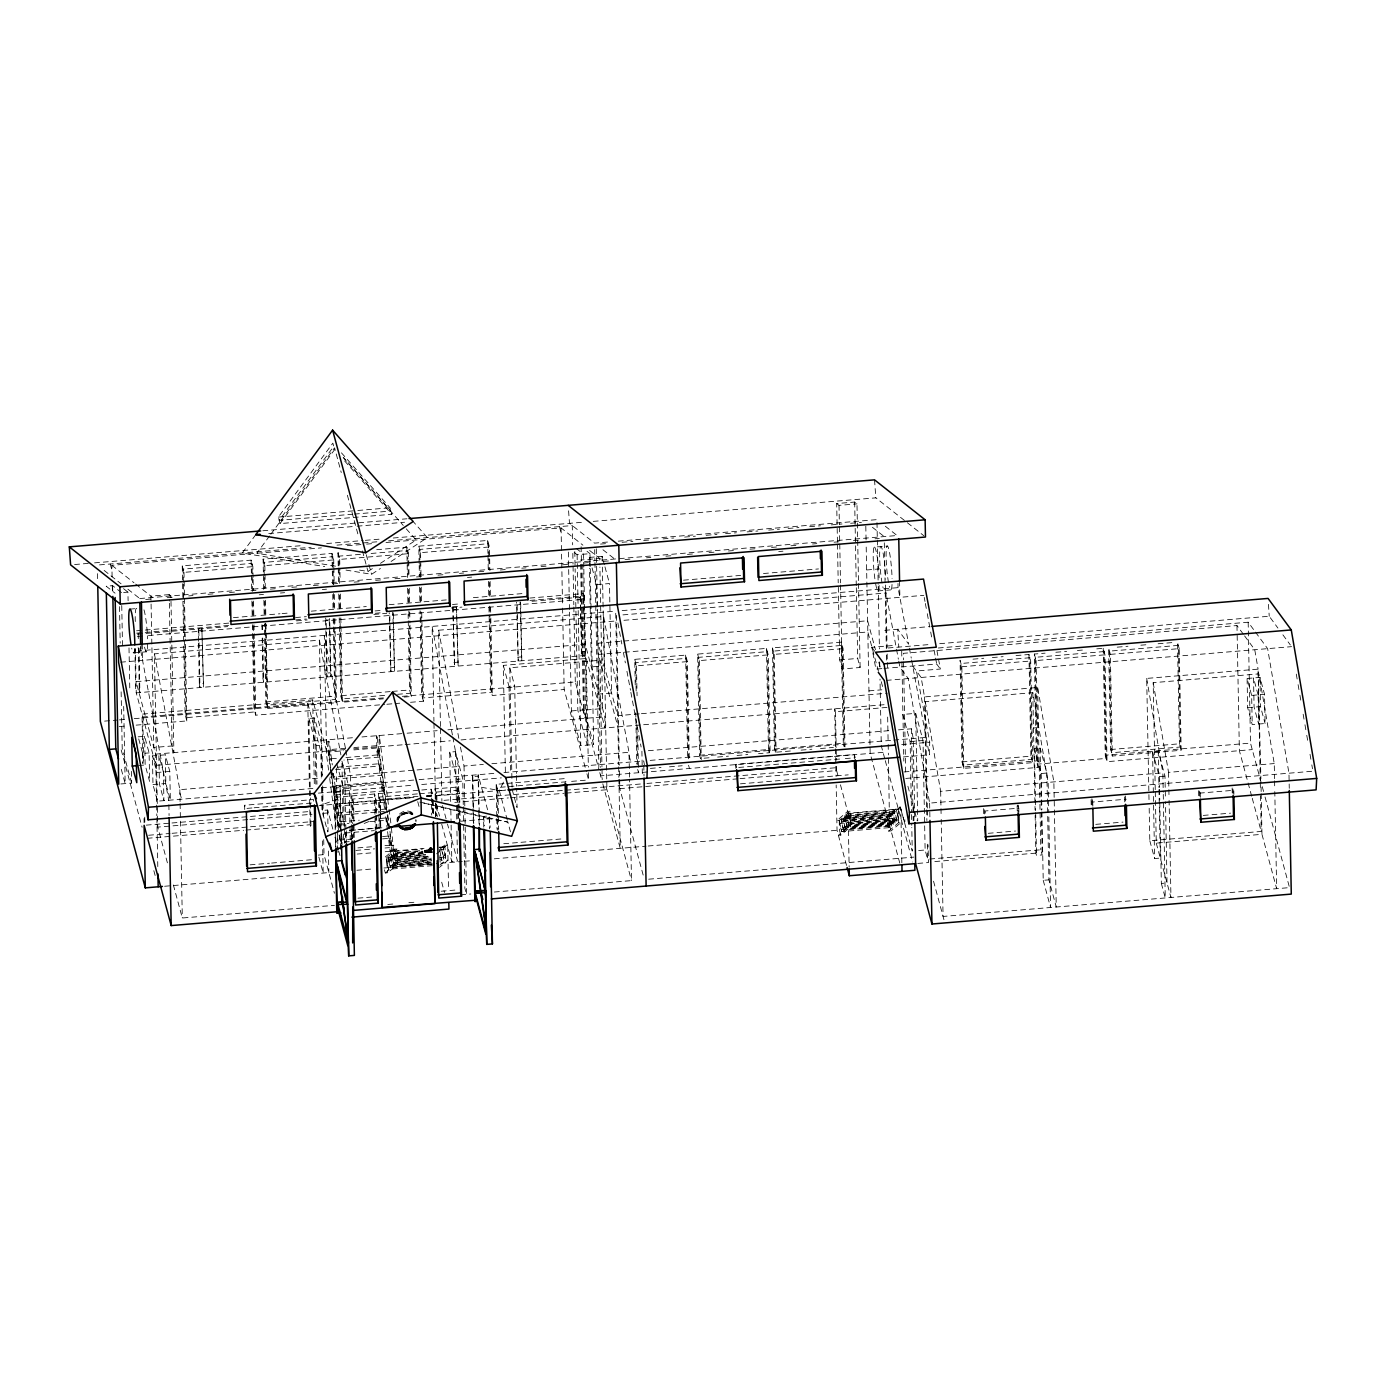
<?xml version="1.0" encoding="UTF-8"?>
<svg xmlns="http://www.w3.org/2000/svg" width="1386" height="1386" viewBox="0 0 1386 1386"><rect width="100%" height="100%" fill="white"/><g stroke="black" fill="none" stroke-linecap="round" stroke-linejoin="round"><path stroke-width="0.75" stroke-dasharray="5 3.75" d="M903.481 756.929L929.348 754.781L929.729 742.22L916.406 671.015L940.366 669.022L936.278 647.193M397.28 821.101C397.384 813.651 407.328 809.684 413.011 814.05M397.418 820.044L397.73 821.257C398.544 814.812 406.999 811.416 412.352 814.708L412.023 813.495M397.73 821.257C398.544 814.829 406.999 811.434 412.352 814.708M507.311 820.114L499.341 790.557L503.88 781.254M255.786 534.632L242.273 553.014L324.722 566.597M341.441 452.841L390.055 507.796L391.822 514.293L280.059 523.579L278.309 517.099L332.848 443.139L333.731 446.396L279.192 520.339L352.252 514.258M269.56 535.966L256.808 553.257L338.617 566.666M270.824 534.234L334.58 447.817L341.251 472.557M280.059 523.579L334.615 449.636M385.325 856.981L394.577 849.15L396.968 848.96L397.695 864.344L387.716 872.816L385.325 873.007L384.424 869.68M396.968 848.96L386.174 858.09L387.716 872.816M385.325 873.007L395.305 864.552L394.577 849.15M440.263 848.89L444.889 844.958L447.28 844.767L436.486 853.915M439.916 865.193L445.616 860.36L448.007 860.169L439.449 867.411M850.051 811.243L847.643 811.434L836.849 820.581L839.258 820.391L850.051 811.243L850.779 826.645L840.782 835.1L838.391 835.308L848.388 826.836M888.703 831.115L898.682 822.643L901.091 822.452L891.094 830.907L888.703 831.115L887.161 816.406L897.955 807.258L900.346 807.05L912.248 851.073L911.797 827.459M900.346 807.05L889.552 816.198L887.161 816.406M346.015 570.096L371.552 574.306L380.44 568.468M391.095 561.451L427.356 537.612L413.184 521.534M359.598 570.114L367.983 571.482L373.336 567.983M380.457 563.322L416.129 539.986L404.695 527.061M364.154 823.475L370.097 821.049M337.768 799.237L319.664 805.509L413.773 797.678M278.309 517.099L355.682 510.654M357.831 510.481L390.055 507.796M354.4 514.085L390.939 511.036L343.745 457.709M262.838 530.769L406.912 518.78M268.728 533.558L354.972 526.385M357.12 526.195L404.556 522.245M74.601 564.535L90.558 563.201M94.56 562.872L300.866 545.703M326.646 543.555L363.184 540.523M365.332 540.332L380.37 539.085M393.277 538.011L584.597 522.089M593.225 521.379L875.831 497.851L923.821 535.724M99.497 564.899L311.14 547.279M336.971 545.131L377.858 541.735M388.617 540.835L572.279 525.554L572.661 544.837M837.439 542.099L836.694 503.551L854.677 502.044L856.981 503.863L858.471 581.375M112.11 576.923L111.885 565.315L321.396 547.868M347.245 545.72L364.466 544.3M366.614 544.109L375.225 543.399M386.001 542.498L561.07 527.927L582.917 545.183M836.694 503.551L839.015 505.37L856.981 503.863M183.697 641.216L182.242 565.869L251.126 560.135L252.876 566.631L253.084 577.39M263.686 589.431L263.097 559.147L331.982 553.412L333.731 559.909L334.182 583.697M338.219 565.886L337.959 552.91L342.273 552.546M376.697 549.688L406.843 547.175L408.593 553.672L409.043 577.477M419.144 563.409L418.815 546.188L487.681 540.453L489.449 546.95L489.899 570.616M360.36 554.365L338.842 556.15L339.379 584.286M371.119 553.464L407.709 550.433L407.882 559.078M182.242 565.869L183.992 572.366L252.876 566.631M263.097 559.147L264.847 565.644L333.731 559.909M337.959 552.91L339.709 559.407L408.593 553.672M418.815 546.188L420.564 552.668L489.449 546.95M607.501 542.047L594.559 543.139L569.49 523.354L568.485 509.355M618.277 541.164L876.94 519.629L878.187 584.268M600.519 544.074L609.147 543.364M622.089 542.29L632.865 541.389M643.641 540.488L652.269 539.778M663.045 538.877L673.839 537.976M684.615 537.075L695.391 536.174M706.167 535.291L716.96 534.39M725.571 533.662L736.364 532.778M747.141 531.877L757.917 530.977M768.693 530.076L779.486 529.175M788.097 528.464L798.89 527.564M809.667 526.663L820.443 525.779M831.219 524.878L842.012 523.977M850.623 523.267L861.416 522.366M121.5 592.654L112.647 585.672L106.202 586.209L115.055 593.191M123.631 592.48L127.928 592.117L128.101 600.71M574.168 552.408L577.113 554.729L589.986 553.672L590.228 566.545M589.414 566.025L589.258 557.432L602.13 556.358L604.383 564.726M169.196 594.611L150.935 596.136L153.829 747.47L172.107 745.963L173.891 752.598L170.894 595.945L169.196 594.611L169.317 601.091M139.743 598.544L897.071 535.516M145.703 599.48L154.296 598.769M167.186 597.695L175.779 596.985M188.687 595.911L192.983 595.547M208.021 594.299L216.614 593.589M229.504 592.515L238.115 591.787M251.005 590.731L257.45 590.193M270.339 589.119L276.784 588.582M291.84 587.317L300.433 586.607M313.323 585.533L319.768 584.996M332.657 583.922L339.12 583.385M354.158 582.137L362.751 581.427M375.641 580.353L382.086 579.816M394.993 578.742L401.438 578.205M416.476 576.957L425.069 576.23M437.959 575.155L444.421 574.618M459.459 573.371L463.756 573.007M478.794 571.76L487.387 571.049M500.294 569.975L506.739 569.438M521.777 568.191L526.074 567.827M541.112 566.579L549.722 565.869M562.612 564.795L569.057 564.258M584.095 562.993L588.392 562.647M603.447 561.382L612.04 560.672M624.965 559.597L631.427 559.06M646.517 557.796L650.831 557.449M665.921 556.184L674.532 555.474M687.473 554.4L693.936 553.863M709.026 552.598L715.488 552.061M728.43 550.987L737.057 550.277M749.982 549.185L756.444 548.648M771.534 547.401L778.014 546.864M790.938 545.789L799.566 545.062M812.491 543.988L816.804 543.624M834.06 542.203L840.522 541.649M853.447 540.575L862.075 539.864M875.016 538.79L879.313 538.426M259.251 594.785L263.479 594.438M280.405 593.017L284.632 592.671M322.297 589.535L326.524 589.189M467.428 577.46L471.656 577.113M778.724 551.541L782.951 551.195M129.712 609.13L136.157 608.593M874.878 578.794A22.072 2.391 85.2 0 1 874.566 547.089L887.438 546.015M592.082 567.879L596.586 584.615L609.476 583.541L611.572 693.017L598.7 694.091L597.089 610.377M233.437 617.636L258.818 615.523M260.949 615.349L279.989 613.755M282.103 613.582L290.575 612.872M311.296 611.157L366.302 606.566M389.154 604.677L446.292 599.913M473.354 597.661L524.151 593.433M683.506 580.18L740.644 575.415M763.478 573.509L818.502 568.936M866.648 569.975L879.521 568.901M136.556 630.786L228.967 623.094M295.582 617.55L306.341 616.649M375.104 610.931L383.697 610.221M452.477 604.487L461.07 603.776M529.85 598.059L583.575 593.589L584.476 596.898L530.751 601.368M136.59 633.142L143.035 632.605M145.183 632.414L229.002 625.45M295.634 619.889L306.375 619.005M375.156 613.27L383.749 612.56M452.529 606.843L461.122 606.115M529.902 600.398L583.627 595.928L584.528 599.254L146.084 635.741M198.51 641.337L198.267 628.62L201.854 628.326L203.517 687.248L201.854 628.326M452.875 607.432L454.539 666.371L452.875 607.432L456.479 607.12L458.142 666.06L456.479 607.12M580.197 596.829L581.86 655.769L580.197 596.829L583.783 596.534L585.446 655.474L605.024 727.945L604.816 716.735L585.239 644.265L136.053 681.652L155.63 754.123L156.566 802.996M137.439 634.112L143.884 633.575M146.05 633.402L227.702 626.593M296.483 620.876L307.224 619.975M373.856 614.431L386.746 613.357M451.23 607.986L461.971 607.103M198.267 628.62L198.839 630.734L202.425 630.439M262.041 629.677L261.919 623.319L262.491 625.433L266.077 625.138L265.506 623.024L267.169 681.964M325.571 618.017L326.143 620.131L329.729 619.837L330.821 676.663L329.158 617.723L329.729 619.837M393.399 614.535L392.827 612.421L394.49 671.361L393.399 614.535L389.795 614.847L390.887 671.656L389.223 612.716M453.447 609.545L457.051 609.234M520.703 603.95L520.131 601.836L521.794 660.758L520.703 603.95L517.117 604.244L518.208 661.07L516.545 602.13M580.769 598.943L584.355 598.648M137.491 636.451L143.936 635.914M140.662 646.5L140.748 650.675L615.679 611.139M622.158 610.602L898.059 587.647L908.662 644.213L897.66 629.261L898.804 647.089M133.818 652.858L146.691 651.784M877.858 590.973L890.748 589.899M157.294 803.585L154.435 653.88L319.421 640.159L340.904 754.92M440.453 726.472L438.617 630.232L603.603 616.493L629.019 752.303L629.504 777.078M622.955 614.882L886 593L887.04 647.643M120.599 662.196L617.498 620.841M623.96 620.304L923.838 595.339M134.892 648.752L135.672 688.998L139.258 688.703L139.865 692.55L139.016 648.353M198.544 643.45L199.324 683.696L202.91 683.402M262.197 638.149L262.976 678.395L266.562 678.1M325.814 630.734L326.628 673.111L330.214 672.799M390.28 667.809L393.884 667.515M453.932 662.508L457.536 662.213M517.602 657.207L521.188 656.912M581.254 651.905L584.84 651.611M884.77 630.335L929.954 626.576M585.446 655.474L136.261 692.861L135.672 688.998M505.37 771.933L503.309 665.384L586.261 658.489L588.357 767.168M512.075 787.127L509.788 667.792L599.913 660.29L601.957 766.839M635.221 684.996L634.736 659.355L685.637 655.11L687.387 661.607L689.24 757.778M709.043 757.778L700.432 758.489L699.566 755.249L697.626 654.105L766.493 648.388L768.242 654.868L770.148 753.863M790.366 751.004L775.294 752.269L774.428 749.012L772.487 647.886L841.354 642.151L843.104 648.648L845.01 747.626M634.736 659.355L636.486 665.834L687.387 661.607M697.626 654.105L699.376 660.602L768.242 654.868M772.487 647.886L774.237 654.383L843.104 648.648M881.894 668.606L875.9 669.109L871.829 647.279L895.772 645.287L885.186 588.703L886.347 648.735M888.062 647.99L931.097 644.403M939.708 643.676L1269.229 616.25L1277.927 628.083M265.835 701.957L334.719 696.222L336.469 702.719L267.602 708.454L265.835 701.957L264.345 624.064M339.206 617.827L340.696 695.72L390.211 691.597M392.359 691.423L409.58 689.985L411.33 696.482L402.72 697.21M326.542 751.125L312.716 699.93L142.013 714.136L142.966 763.149M938.287 648.007L1248.18 622.21L1254.261 630.474M384.632 695.391L341.58 698.977L340.038 618.901M397.539 694.317L410.464 693.243L409.165 626.16M1243.329 634.182L1236.97 625.554L903.377 653.326L903.499 659.788M321.327 776.836L320.842 751.593L307.796 703.274L142.793 717.012L143.694 763.894M503.309 665.384L509.026 686.538L514.708 686.053L516.389 773.423M104.591 721.118L117.308 720.062M119.421 719.888L125.779 719.351M134.251 718.658L385.117 697.764M402.321 696.344L575.294 681.947L598.908 769.369M839.708 659.944L857.674 658.437L860.117 667.498L842.151 669.005L839.708 659.944L838.27 584.961M340.696 695.72L342.463 702.217L383.35 698.821M119.213 726.541L127.668 725.831M136.123 725.138L186.85 720.911L185.274 639.102M252.356 624.722L253.967 708.679L255.734 715.176L384.719 704.452M386.867 704.261L399.774 703.187M410.516 702.304L423.423 701.229L421.69 610.81M488.963 607.189L490.54 688.998L492.29 695.495L564.171 689.5L586.382 771.725M972.989 659.164L983.748 658.263M992.359 657.553L1003.117 656.652M1016.042 655.578L1028.949 654.504L1030.699 661.001L1032.657 762.646L963.772 768.381L962.023 761.902L960.065 660.238L961.832 666.735L963.772 768.381M905.786 778.43L1038.149 767.411L1036.381 760.931L1034.337 654.053L1045.096 653.152M1055.855 652.269L1066.631 651.368M1077.39 650.467L1086 649.757M1096.759 648.856L1103.204 648.319L1104.971 654.816L1107.016 761.694L1252.251 749.601M1117.22 647.158L1127.979 646.257M1140.886 645.183L1149.496 644.473M1158.107 643.762L1175.328 642.324M883.887 668.433L936.693 664.033L940.366 669.022M310.36 795.72L308.887 718.433L314.57 717.965L321.916 745.148L322.488 775.19M961.832 666.735L1030.699 661.001M1034.337 654.053L1036.087 660.55L1104.971 654.816M1110.359 654.365L1179.226 648.631L1181.184 750.294L1112.3 756.028L1110.55 749.531L1108.609 647.868L1110.359 654.365L1112.3 756.028M138.167 736.832L144.612 736.312L149.099 752.91L149.636 781.583L145.149 764.968L144.612 736.312M886.33 680.37L1291.579 646.656M571.396 710.949L584.268 709.875L593.658 744.611L580.786 745.685L571.396 710.949L569.507 612.179M580.647 564.327L583.437 710.186L602.615 708.575L599.895 567.03M868.97 690.869L881.842 689.795M138.721 738.911L142.654 753.447L149.099 752.91M155.63 754.123L353.361 737.664M361.954 736.954L404.937 733.367M407.086 733.194L437.179 730.682M447.921 729.798L604.816 716.735M639.258 713.877L617.688 715.661L598.111 643.191L867.619 620.755L875.45 649.739M641.406 713.686L887.196 693.225M312.872 788.461L157.467 801.177L152.98 784.58L152.425 755.907L165.315 754.833L169.802 771.43L170.339 800.103L165.852 783.506L165.315 754.833M326.316 739.916L326.836 741.856L329.244 741.649L332.311 764.899M384.494 808.315L376.923 751.039L376.628 735.723L377.148 737.664L379.539 737.456L388.773 807.189M308.887 718.433L316.216 745.616L321.916 745.148M912.733 666.042L921.17 677.477L924.497 696.915L1037.681 687.491L1053.862 781.912L1056.253 907.016L1048.925 879.85L1046.863 773.041L1040.141 748.128L1034.441 748.596L1035.394 797.73M1149.011 799.601L1146.69 678.412L1258.09 669.143L1260.22 780.11M138.721 765.505L145.149 764.968M345.564 748.267L328.915 749.653L331.41 761.105L328.95 751.992L343.537 750.779M353.898 747.574L376.819 745.668L379.331 757.12L343.919 760.065M344.975 749.583L155.856 765.332L136.261 692.861L135.412 648.665M353.569 748.873L402.997 744.767M405.145 744.577L450.294 740.817M461.036 739.933L641.51 724.913M643.658 724.722L887.421 704.434M927.338 808.055L925.294 701.645L1032.813 692.688L1048.162 782.38L1048.752 812.577M1155.248 789.639L1153.187 682.674L1258.886 673.873L1274.254 763.565L1274.548 778.655M353.95 749.913L376.871 748.007L379.331 757.12M835.429 746.69L834.701 708.835L835.481 711.694L888.183 707.31M1247.088 678.482L1259.961 677.408L1264.534 694.317L1265.089 723.509L1252.216 724.583L1247.643 707.674L1247.088 678.482L1251.645 695.391L1252.216 724.583M328.586 770.062L326.611 755.214L329.002 755.024L328.725 739.708L329.244 741.649M376.923 751.039L379.314 750.831L379.019 735.533L379.539 737.456M169.802 771.43L156.913 772.504L152.425 755.907M331.375 758.766L337.612 758.246M345.946 757.553L379.279 754.781M450.675 801.506L449.722 752.13L455.422 751.662L462.751 778.845L463.253 804.59M927.321 844.178L927.615 859.216L925.12 849.999L923.024 740.522L915.678 713.357L902.806 714.431L910.134 741.597L911.503 812.439M120.859 783.956L131.601 783.073L131.358 770.2M337.543 767.203L379.21 763.738L381.722 775.19L333.801 779.175L331.341 770.062M152.98 784.58L165.852 783.506M335.516 769.715L379.262 766.077L381.722 775.19M1251.645 695.391L1264.534 694.317M154.435 653.88L179.851 789.691L321.275 777.91M329.851 777.2L458.333 766.51L459.043 807.345M460.481 747.106L464.033 766.025L483.316 764.431M491.891 763.703L629.019 752.303M648.371 750.692L889.847 730.595M898.475 729.868L911.416 728.793L913.218 738.495L914.795 820.46M1247.643 707.674L1260.515 706.6L1265.089 723.509M426.611 796.222L432.934 795.703L431.185 789.206L336.192 797.245L333.731 788.132L333.679 785.793L381.6 781.808L384.113 793.26L381.6 781.808M699.566 755.249L768.433 749.514L769.317 752.754L758.558 753.655M774.428 749.012L843.294 743.277L844.178 746.534L842.238 645.391L773.353 651.125L775.294 752.269M1033.488 728.014L1039.171 727.546M321.483 787.75L416.926 779.798M419.057 779.625L495.322 773.284M503.932 772.556L643.71 760.931L644.438 764.777M650.19 760.394L891.666 740.297M893.814 740.107L926.108 737.421M333.731 788.132L381.635 784.147M473.024 806.496L472.435 775.19L472.817 776.61L478.499 776.143L479.209 812.629M717.653 757.068L728.412 756.167M737.023 755.457L747.782 754.556M801.125 750.121L811.884 749.22M820.495 748.509L833.419 747.435M336.798 763.669L343.572 788.755L349.272 788.288L350.26 839.795M449.722 752.13L457.068 779.313L462.751 778.845M910.134 741.597L923.024 740.522M318.364 793.121L413.115 785.221M421.725 784.511L501.403 777.875M901.714 744.559L929.729 742.22M334.494 792.411L340.176 791.943M472.539 780.924L478.222 780.439M650.38 768.398L661.001 767.515M669.473 766.822L682.207 765.748M333.679 785.793L336.14 794.906L384.061 790.921M435.602 816.7L435.065 788.877L457.83 786.988L459.58 793.485L459.875 808.454M244.716 809.545L244.629 805.249L313.496 799.531L313.582 803.811M496.794 816.441L496.171 784.32L504.781 783.61M506.93 783.419L565.038 778.585L565.921 781.825L497.054 787.56L497.626 817.549M735.81 768.346L735.741 764.379L854.313 754.504L855.197 757.761L842.255 758.835M883.038 752.355L600.658 775.865L600.536 769.473M458.714 790.228L435.949 792.134L436.399 815.661M417.359 793.901L379.417 797.071L379.66 810.013M419.473 793.728L432.12 792.688L432.207 797.002M251.957 807.969L245.513 808.506L244.629 805.249M254.123 807.778L314.379 802.771M571.586 781.375L586.469 780.127M738.773 767.446L840.107 759.008M418.018 796.326L380.059 799.479L380.266 810.273M426.438 795.616L432.761 795.096M384.407 811.503L338.582 815.314L336.07 803.863L413.964 797.279M435.065 788.877L436.833 795.373L459.58 793.485M426.611 796.621L505.751 790.02M496.171 784.32L497.92 790.817L506.531 790.089M336.122 806.202L384.026 802.217L386.001 809.511M146.24 825.138L169.837 823.163M171.985 822.989L311.261 811.399M332.831 829.123L327.668 810.03L321.985 810.498L321.535 787.369M444.005 800.346L563.478 790.401M565.627 790.228L644.802 783.644M646.933 783.454L835.845 767.74L838.253 776.68M247.748 819.611L157.761 827.113L157.346 805.716M249.896 819.438L312.041 814.258M322.262 787.716L322.747 813.374L328.447 812.906M454.799 802.39L508.367 797.92M510.498 797.747L564.085 793.294M566.216 793.104L606.929 789.725L606.773 781.167M737.872 778.828L619.819 788.651L619.403 767.272M740.02 778.637L836.607 770.599L836.451 762.196M336.07 803.863L338.531 812.976L386.451 808.991L383.991 799.878L384.026 802.217M962.023 761.902L1030.907 756.167L1032.657 762.646M1110.55 749.531L1179.434 743.797L1181.184 750.294M740.419 783.835L848.232 774.861M904.036 771.95L1036.381 760.931M1103.204 648.319L1105.266 755.197L1250.501 743.104L1261.71 784.615M148.614 835.256L169.958 833.471M172.089 833.298L315.038 821.396M1158.991 789.673L1160.307 858.073L1154.607 858.54L1152.563 751.662L1158.246 751.195L1164.985 776.108L1165.435 799.618M339.501 827.91L338.461 821.933L359.303 820.2M380.128 818.468L386.382 817.948L388.34 825.242M147.262 838.305L243.693 830.266M245.842 830.093L310.118 824.739L310.984 827.91L310.412 797.868M338.513 824.272L348.925 823.405M369.75 821.673L386.417 820.287L388.392 827.581M483.766 827.13L483.558 816.406L489.258 815.921L490.194 827.425M349.255 830.353L380.509 827.754M381.878 827.806L351.975 830.283L352.148 838.911M460.862 821.222L490.038 818.797L507.848 822.089L511.694 836.33M1034.441 748.596L1041.181 773.509L1046.863 773.041M345.131 833.038L374.307 830.612M349.237 841.649L340.904 842.341L340.852 840.003L351.264 839.136M382.519 836.538L388.773 836.018L391.233 845.131L391.597 856.305L394.005 856.098L391.285 826.212M925.294 701.645L940.661 791.319L1162.854 772.834L1163.235 792.255M1153.187 682.674L1168.554 772.366L1274.254 763.565M382.553 838.876L388.808 838.357L391.268 847.47L385.031 847.989M1152.563 751.662L1159.285 776.576L1164.985 776.108M357.9 847.903L374.566 846.517M384.979 845.651L391.233 845.131M393.797 845.217L391.389 845.425L389.449 830.63M355.856 850.415L374.601 848.856M898.752 661.157L899.86 667.099L908.28 678.551L929.625 803.118L1312.923 771.205L1311.832 764.881M318.33 855.093L324.012 854.625L334.442 893.242M387.578 831.652L390.107 850.744L392.498 850.536L395.842 863.166L431.254 860.221M357.19 854.053L374.445 852.615M385.221 851.714L424.029 848.475M439.119 847.227L447.747 846.5L448.579 889.656M840.453 784.805L848.111 813.184L900.813 808.8L901.853 862.768M430.977 858.87L397.643 861.642L395.391 851.35L422.47 849.098M439.137 847.712L443.312 847.366L445.53 855.578L439.275 856.098M848.457 813.634L896.378 809.649L898.596 817.861L850.692 821.846L848.457 813.634L848.509 815.73L850.727 823.925L898.63 819.94L896.378 809.649M250.086 864.847L269.456 863.235M271.604 863.062L314.657 859.476M422.782 852.529L393.624 854.971L393.589 852.875L422.747 850.45M503.776 843.727L518.849 842.48M520.997 842.307L564.05 838.721M846.655 815.176L894.576 811.174L896.794 819.386L896.829 821.482L848.908 825.467L846.655 815.176L848.908 825.467M395.426 853.429L422.505 851.177M439.171 849.791L443.347 849.445L445.564 857.657L439.31 858.177M848.509 815.73L896.413 811.728M423.059 853.897L391.805 856.496L391.77 854.417L423.025 851.818M844.854 816.7L892.757 812.716L894.975 820.928L895.01 823.007L847.106 826.992L844.854 816.7L847.106 826.992M846.69 817.255L894.611 813.27L896.829 821.482M431.791 862.941L392.221 866.233L389.968 855.942L423.284 853.17M843.034 818.225L890.955 814.24L893.173 822.452L893.208 824.549L845.287 828.533L843.034 818.225L845.287 828.533M844.888 818.779L892.792 814.795L895.01 823.007M432.068 864.31L390.402 867.775L388.184 859.563L388.149 857.466L425.641 854.348M841.233 819.767L889.136 815.782L891.354 823.994L891.389 826.073L843.485 830.058L841.233 819.767L843.485 830.058M390.003 858.021L425.415 855.075M843.069 820.321L890.99 816.337L893.208 824.549M432.345 865.661L388.6 869.299L386.382 861.087L386.347 859.008L425.918 855.716M388.184 859.563L427.772 856.271M841.267 821.846L889.171 817.861L891.389 826.073M428.863 856.964L397.609 859.563L395.391 851.35M1018.883 812.335L1018.797 808.177L985.255 810.966L985.342 815.141M1091.891 798.769L1092.757 802.009L1126.298 799.22M1199.514 796.084L1199.392 789.829L1200.276 793.069L1233.8 790.28L1233.887 794.438M386.382 861.087L428.049 857.622M393.589 852.875L395.807 861.087L431.219 858.142M439.553 857.449L443.711 857.102L443.745 859.181L439.587 859.528M848.873 823.388L896.794 819.386M391.77 854.417L393.988 862.629L431.479 859.493M847.071 824.913L894.975 820.928M389.968 855.942L392.186 864.154L431.756 860.862M845.252 826.437L893.173 822.452M390.107 850.744L394.022 864.708L431.531 861.59M388.149 857.466L390.367 865.678L432.034 862.213M843.45 827.979L891.354 823.994M441.718 824.202L451.819 861.607L457.519 861.139L447.505 824.046M386.347 859.008L388.565 867.22L432.311 863.582M841.631 829.504L889.552 825.519L887.335 817.307L839.414 821.292L841.666 831.6L889.587 827.598L888.426 757.033M164.605 886.26L333.177 872.227M356.895 870.252L374.151 868.814M383.974 868L436.677 863.617M440.939 863.253L462.283 861.486M464.414 861.312L470.824 860.775M494.3 858.818L645.997 846.188M648.146 846.014L839.431 830.093L840.782 835.1M887.352 826.108L889.743 825.9M988.253 833.315L1015.505 831.046M1095.772 824.358L1123.006 822.106M1203.273 815.418L1230.525 813.149M918.675 850.536L925.12 849.999M357.934 898.163L374.48 896.794M441.181 891.233L457.726 889.864M173.371 884.944L182.311 918L334.459 905.335M460.793 894.819L470.772 893.987M494.352 892.03L631.496 880.612L629.539 779.227M648.683 879.192L913.876 857.12M929.746 859.043L1040.799 849.791L1042.185 854.919L1036.503 855.405L1035.879 853.135L1035.099 812.144M1149.185 808.263L1149.808 840.73L1261.191 831.444L1260.463 792.948M387.803 904.452L394.126 903.932M408.887 902.702L415.211 902.165M934.84 861.555L1035.879 853.135M1155.283 791.77L1156.27 843.121L1261.97 834.32L1276.662 888.669L1274.791 791.597M917.775 863.426L928.499 862.542L928.048 844.802M1041.908 811.953L1043.225 880.318L1048.925 879.85M1159.787 802.234L1161.347 883.454L1167.029 882.986L1165.47 801.766M481.514 787.265L499.341 790.557M419.819 802.078L507.848 822.089M423.908 803.083L490.038 818.797M885.325 526.247L898.717 536.815M872.435 527.304L884.181 536.573M602.927 549.74L614.674 559.008M589.639 550.485L601.801 560.083M587.04 551.333L589.986 553.672M576.178 548.388L583.558 554.209L583.801 567.082M111.885 565.315L133.957 582.726M135.655 584.078L152.616 597.47M104.141 570.426L121.084 583.818M127.876 589.171L141.407 599.843M123.51 588.634L127.928 592.117M343.156 457.519L403.257 525.433M344.629 460.949L391.822 514.293M1282.882 634.823L1290.349 644.958M1255.473 632.12L1267.636 648.648L1288.963 773.197L1289.136 781.843M1244.593 635.914L1254.746 649.705L1258.09 669.143M886.018 632.016L886.763 633.021M871.829 647.279L875.484 652.252M900.831 809.095L904.902 823.89L904.815 819.611M1258.124 671.015L1260.913 778.707M1262.265 786.676L1264.5 794.906M1265.054 796.967L1289.534 887.612L943.069 916.441L941.198 819.369M1251.679 796.24L1239.379 750.675L1237.144 634.182M1252.251 798.301L1261.191 831.444M1179.226 648.631L1177.476 642.151L1179.434 743.797M1156.27 843.121L1170.945 897.47L1169.091 800.398M1149.808 840.73L1154.607 858.54M1161.347 883.454L1165.262 897.955L1163.27 794.403M1105.266 755.197L1107.016 761.694M1043.225 880.318L1050.571 907.501L1048.786 814.743M1018.797 808.177L1017.93 804.919L1018.086 813.27M878.811 662.179L881.046 670.46M878.464 671.309L867.827 631.964L598.319 654.4L617.896 726.87M881.253 681.669L883.506 689.951M907.899 786.243L917.272 820.945M933.54 881.201L943.935 919.68M884.718 758.558L881.288 745.859L880.006 679.071M885.273 760.637L912.664 862.005M899.791 863.097L870.165 753.43L866.163 544.941M889.587 827.598L887.369 819.403L839.448 823.388L841.666 831.6M846.534 865.418L837.04 830.301L836.174 784.996M735.741 764.379L736.607 767.636M688.565 765.228L689.448 768.468M604.954 566.822L609.476 583.541M589.258 557.432L591.51 565.8M637.664 769.455L638.53 772.712L637.751 732.103M629.088 755.509L630.838 762.005M559.407 526.628L561.157 533.108M619.04 785.775L643.814 877.477M606.167 786.85L631.496 880.612M583.437 710.186L585.654 718.329L582.64 561.676L580.561 560.031L599.722 558.437L599.843 564.882M599.774 772.608L601.715 779.781M602.806 783.835L620.235 848.336L618.918 779.469M586.936 773.786L588.6 779.954L588.392 769.299M509.788 667.792L514.708 686.053M512.11 789.258L517.047 807.518L516.683 788.339M487.595 809.788L478.118 774.705L478.759 808.159M483.558 816.406L484.459 825.744M423.423 701.229L421.673 694.732L420.062 610.776M442.498 805.509L446.95 822.002M436.243 803.932L439.535 816.094M444.889 844.958L445.616 860.36M366.25 554.695L368.381 562.543M368.901 564.5L371.552 574.306M347.384 495.235L358.524 536.451M362.422 550.883L367.983 571.482M443.711 857.102L441.493 848.89L443.745 859.181M439.691 850.415L441.943 860.723L440.28 854.556M441.701 882.206L444.49 892.532M417.723 801.61L419.248 807.31M415.835 819.542L416.164 820.755M415.696 820.599L416.025 821.811M411.053 812.941L411.382 814.136M409.927 812.629L410.256 813.825M408.801 812.317L409.13 813.53M407.588 812.283L407.917 813.495M406.393 812.248L406.722 813.443M405.197 812.473L405.526 813.686M404.002 812.716L404.314 813.928M402.876 813.218L403.205 814.431M401.767 813.721L402.096 814.933M400.831 814.431L401.143 815.644M399.878 815.159L400.207 816.371M399.151 816.059L399.48 817.272M398.44 816.96L398.77 818.173M397.99 817.965L398.319 819.178M397.557 818.987L397.869 820.2M341.926 761.105L349.272 788.288M332.779 773.197L333.801 779.175M344.958 825.848L334.39 786.676L335.221 830.786M338.461 821.933L340.921 831.046M340.852 840.003L342.827 847.296M335.014 837.231L338.305 849.393M338.842 851.42L339.951 855.474M322.747 813.374L327.754 831.912M318.867 857.085L323.181 873.059L322.522 838.547M186.85 720.911L185.1 714.414L183.732 643.381M179.903 792.896L181.653 799.375M110.222 564.015L111.989 570.495M156.982 824.237L167.793 864.292M131.601 783.073L122.211 748.336L121.067 688.218M121.188 749.895L142.1 827.251M153.829 870.685L156.012 878.741M121.292 769.299L125.156 783.61L123.683 706.375M924.219 597.383L924.982 601.455M925.363 603.499L926.887 611.642M927.269 613.686L930.318 629.989M930.699 632.033L932.224 640.176M934.095 650.155L935.203 656.098M935.585 658.09L936.693 664.033M909.407 648.18L911.26 658.09M911.624 660.082L929.348 754.781M896.517 649.254L898.371 659.164M617.896 622.938L621.829 643.97M623.405 652.39L625.363 662.906M626.94 671.309L630.491 690.245M630.873 692.342L641.112 747.019M438.617 630.232L458.905 738.686M452.425 734.961L432.12 626.42L433.939 721.292M452.824 737.057L458.333 766.51M345.409 748.145L324.307 635.394L326.611 755.214M345.807 750.242L350.537 775.484L351.438 822.522M342.481 763.34L344.837 775.952L346.119 842.255M140.748 650.675L168.78 800.45M1296.291 674.098L1297.729 682.536M1298.093 684.649L1299.548 693.087M1299.912 695.2L1300.986 701.541M1303.152 714.206L1304.607 722.643M1304.971 724.757L1306.409 733.211M1306.773 735.325L1307.864 741.649M1310.03 754.313L1311.485 762.768M1146.69 678.412L1162.854 772.834M326.628 673.111L327.235 676.957L326.143 620.131M262.976 678.395L263.583 682.259L262.734 638.062M199.324 683.696L199.93 687.56L198.995 639.154M389.05 809.303L390.991 824.098M379.314 750.831L387.456 812.352M387.733 814.483L389.691 829.33M389.968 831.444L392.498 850.536M377.148 737.664L389.154 828.516M385.62 816.804L387.3 829.521M333.437 773.336L342.654 843.069M329.002 755.024L330.7 767.74M330.977 769.871L338.548 827.147M339.674 835.637L340.783 844.126M326.836 741.856L330.752 771.43M331.029 773.544L338.86 832.709M339.137 834.822L340.817 847.487M329.695 778.551L336.157 827.355M337.266 835.827L338.392 844.317M874.531 479.851L875.831 497.851M1268.467 604.365L1269.229 616.25M1289.171 783.991L1289.257 788.322M1274.583 780.82L1274.756 789.448M1259.961 677.408L1260.515 706.6M1261.069 787.248L1261.156 791.527M1261.191 793.676L1261.97 834.32M1260.255 782.241L1260.411 790.8M1248.18 622.21L1250.501 743.104M1236.97 625.554L1237.092 632.033M1232.968 789.119L1233.055 793.277M1232.137 787.958L1232.258 794.213M1200.276 793.069L1200.345 797.245M1198.595 790.748L1198.717 797.002M1168.554 772.366L1168.831 787.456M1168.883 789.622L1169.039 798.249M1159.285 776.576L1159.493 787.265M1159.545 789.414L1159.753 800.103M1158.246 751.195L1158.956 787.525M1125.432 795.98L1125.553 802.234M1124.635 796.898L1124.756 803.152M1092.757 802.009L1092.844 806.184M1091.925 800.848L1092.012 805.023M1091.094 799.687L1091.215 805.942M1041.181 773.509L1041.874 809.822M1040.141 748.128L1041.319 810.065M1041.371 812.213L1042.185 854.919M1037.681 687.491L1039.881 802.182M1039.933 804.348L1040.799 849.791M1036.087 660.55L1038.149 767.411M1035.429 799.861L1035.637 810.55M1035.671 812.681L1036.503 855.405M1032.813 692.688L1035.065 809.996M1028.949 654.504L1030.907 756.167M1017.133 805.855L1017.255 812.109M984.424 809.805L984.51 813.963M983.592 808.644L983.713 814.899M940.661 791.319L940.955 806.427M940.99 808.592L941.163 817.22M929.625 803.118L929.954 820.373M927.39 810.221L927.546 818.866M924.497 696.915L926.61 807.657M926.662 809.805L926.87 820.547M915.678 713.357L917.74 820.685M913.703 807.726L913.946 820.668M911.416 728.793L913.183 820.755M911.538 814.587L911.745 825.311M903.551 661.954L905.664 771.967M901.714 651.039L901.87 659.684M901.922 661.832L903.828 761.139M899.566 581.063L899.878 597.331M897.989 583.471L898.059 587.647M898.423 808.991L898.682 822.643M894.576 811.174L894.611 813.27M892.757 812.716L892.792 814.795M890.955 814.24L890.99 816.337M887.161 654.001L887.283 660.394M887.335 662.525L887.49 671.067M884.303 542.827L885.117 584.545M886.468 655.093L886.59 661.451M887.664 717.064L888.131 742.307M888.183 744.421L888.374 754.937M889.136 815.782L889.171 817.861M878.222 586.417L879.434 648.908M879.677 661.832L879.833 670.46M865.8 526.178L866.129 542.862M858.506 583.541L860.117 667.498M854.677 502.044L856.271 585.602M856.323 587.751L857.674 658.437M854.313 754.504L854.4 758.471M848.111 813.184L849.15 867.116M839.015 505.37L839.379 524.74M839.431 526.888L839.708 541.961M839.76 544.126L840.505 582.882M840.54 585.031L842.151 669.005M841.354 642.151L843.294 743.277M837.49 544.248L838.218 582.813M839.258 820.391L839.431 830.093M835.481 711.694L836.174 747.47M836.208 749.566L836.416 760.082M835.481 748.804L836.001 776.368M774.237 654.383L776.091 751.212M769.317 752.754L767.376 651.628L698.492 657.362L700.432 758.489M766.493 648.388L768.433 749.514M699.376 660.602L701.264 759.597M688.444 758.818L686.52 658.35L635.602 662.595L636.226 694.646M685.637 655.11L687.647 759.84M643.797 765.245L644.005 776.021M641.909 751.229L642.394 776.888M636.486 665.834L637.058 695.772M636.798 724.583L637.629 767.324M635.758 712.785L635.845 717.064M635.879 719.195L636.746 764.084M616.493 615.436L619.351 765.124M615.73 613.27L618.624 764.743M618.676 766.839L618.866 777.373M603.603 616.493L606.721 779.036M602.13 556.358L602.286 564.951M602.338 567.099L604.227 665.834L591.354 666.909L589.448 568.173M602.009 768.97L602.2 779.625M596.292 548.752L597.418 606.964M597.453 609.112L600.502 767.342M596.586 584.615L597.054 608.229M594.681 549.601L594.889 560.36M594.94 562.525L595.72 603.464M595.755 605.613L598.856 767.22M590.28 568.676L593.658 744.611M583.835 569.213L587.214 745.148L577.841 710.412L575.121 568.693M583.575 593.589L583.627 595.928M581.132 546.69L584.268 709.875M577.113 554.729L578.135 608.367M578.187 610.516L580.786 745.685M574.792 551.507L575.069 566.545M572.816 553.395L573.024 564.119M573.059 566.25L573.804 604.816M573.839 606.964L575.294 681.947M568.347 552.044L569.455 610.031M561.07 527.927L562.56 605.959M562.595 608.09L564.171 689.5M516.441 775.554L516.631 786.208M509.026 686.538L510.706 773.908M497.92 790.817L498.665 829.348M497.661 819.68L497.869 830.387M496.829 818.572L497.037 829.278M490.107 581.392L490.401 596.465M490.592 607.224L490.765 615.834M490.8 617.983L492.29 695.495M488.808 556.618L488.565 543.693L419.698 549.428L420.235 577.408M488.86 558.766L489.067 569.525M489.31 582.449L489.605 597.522M489.76 606.132L489.968 616.891M490.02 619.04L491.424 692.238L422.539 697.972L420.894 611.867M487.681 540.453L487.941 553.36M487.976 555.526L488.27 570.582M488.478 581.358L488.808 598.579M489.293 818.069L489.501 828.811M479.244 814.777L479.452 825.519M478.811 810.29L479.088 825.207M472.817 776.61L473.475 810.966M473.51 813.114L473.717 823.838M473.076 808.627L473.406 825.692M464.033 766.025L466.493 894.351L464.864 888.305L463.617 823.908M463.288 806.739L463.582 821.777M459.909 810.602L460.117 821.292M459.078 809.493L459.407 822.106M457.83 786.988L458.489 821.222M457.068 779.313L457.519 802.927M457.553 805.075L457.9 822.245M455.422 751.662L456.41 803.17M456.444 805.318L456.739 820.356M456.947 831.08L457.397 854.694M450.831 810.082L451.091 822.972M451.126 825.12L451.819 861.607M443.312 847.366L443.347 849.445M440.505 728.603L441.891 801.316M440.09 860.169L440.124 862.248M436.833 795.373L436.988 803.932M437.023 806.08L437.231 816.77M433.974 723.44L435.429 798.908M435.516 803.222L435.758 816.163M433.021 800.017L433.298 815.124M432.848 799.41L433.142 814.518M432.241 799.15L432.536 814.258M431.185 789.206L431.427 802.165M431.462 804.313L431.67 815.107M420.564 552.668L420.686 559.13M420.738 561.278L421.015 576.351M421.223 587.127L421.517 602.2M420.443 588.184L420.72 603.256M419.178 565.557L419.386 576.316M419.594 587.092L419.889 602.165M409.251 588.288L409.546 603.447M409.719 612.092L409.927 622.92M409.961 625.086L411.33 696.482M407.917 561.243L408.212 576.385M408.454 589.379L408.714 602.356M408.87 611.018L409.009 617.498M406.843 547.175L407.415 577.477M407.623 588.288L407.917 603.447M408.125 614.258L408.212 618.589M408.246 620.755L409.58 689.985M395.807 861.087L395.842 863.166M393.988 862.629L394.022 864.708M392.186 864.154L392.221 866.233M390.367 865.678L390.402 867.775M388.773 836.018L388.808 838.357M388.565 867.22L388.6 869.299M386.382 817.948L386.417 820.287M380.44 810.879L380.232 800.086L378.482 793.589L378.846 813.01M380.474 813.028L380.769 828.135M379.21 763.738L379.262 766.077M380.318 812.439L380.613 827.546M379.833 818.641L379.989 827.286M378.898 815.176L379.14 828.118M376.576 813.253L376.334 800.415L374.584 793.918L375.277 830.283M376.628 815.384L376.905 830.37M376.074 829.261L375.467 797.158L352.702 799.064L353.153 822.591M353.95 821.569L353.586 802.303L351.819 795.807L352.356 823.63M353.984 823.7L354.279 838.669M353.187 824.739L353.447 837.577M352.39 825.761L352.65 838.599M351.472 824.67L351.732 837.49M351.247 829.573L351.455 840.297M346.292 830.768L346.5 841.545M345.599 832.189L345.807 842.913M339.709 559.407L339.916 570.218M339.968 572.383L340.124 581.046M340.384 594.022L340.679 609.164M340.835 617.827L342.463 702.217M343.572 788.755L344.317 827.39M344.352 829.538L344.646 844.559M339.587 595.114L339.882 610.256M338.253 568.052L338.548 583.211M338.756 594.022L339.05 609.164M341.961 763.253L343.156 825.502M343.33 834.095L343.485 842.671M341.528 843.45L340.072 786.191L341.164 843.104M334.39 594.525L334.684 609.667M334.84 618.329L335.048 629.14M335.1 631.306L336.469 702.719M338.531 812.976L338.582 815.314M333.385 584.788L332.848 556.652L263.981 562.387L264.224 575.381M333.558 593.433L333.887 610.758M334.061 619.403L335.585 699.462L266.718 705.197L265.142 622.972M336.348 768.017L337.508 828.118M337.543 830.266L337.837 845.287M337.872 847.435L338.045 856.028M331.982 553.412L332.553 583.697M332.761 594.525L333.056 609.667M333.212 618.329L333.35 624.809M333.385 626.974L334.719 696.222M336.14 794.906L336.192 797.245M334.771 788.114L335.551 828.897M335.724 837.473L335.932 848.215M335.273 832.917L335.551 847.834M325.606 620.148L325.779 628.62M327.668 810.03L328.084 831.6M328.447 851.021L328.863 872.591M322.695 785.931L323.267 815.99M323.718 839.587L324.012 854.625M319.421 640.159L322.054 777.026M316.216 745.616L316.961 784.251M314.57 717.965L315.852 784.511M312.716 699.93L314.379 787.3M307.796 703.274L309.806 807.691M309.84 809.822L310.118 824.739M264.847 565.644L265.315 589.431M265.523 600.259L265.8 615.401M265.973 624.064L267.602 708.454M264.258 577.529L264.466 588.357M264.726 601.333L264.969 614.327M263.894 600.259L264.172 615.401M262.491 625.433L262.56 629.642M253.118 579.556L253.326 590.315M253.534 601.074L253.829 616.146M253.984 624.757L255.734 715.176M252.529 591.372L251.992 563.392L183.125 569.126L183.368 582.033M252.737 602.13L253.032 617.203M253.188 625.814L254.851 711.936L185.984 717.671L183.749 601.403M251.126 560.135L251.368 573.059M251.403 575.207L251.698 590.28M251.905 601.039L252.2 616.112M198.839 630.734L198.96 637.04M183.992 572.366L185.239 636.954M183.42 584.182L183.697 599.254M179.851 789.691L180.076 801.524M180.111 803.672L182.311 918M169.369 603.256L172.107 745.963M168.867 804.764L169.075 815.557M156.618 805.11L156.809 815.748M156.861 817.861L157.813 867.376M142.256 644.109L142.567 660.377M144.716 817.168L144.837 823.561M144.023 818.554L144.109 822.816M142.654 753.447L142.845 763.686M138.202 633.61L138.323 639.968M138.479 648.44L139.258 688.703M129.002 647.903L129.782 688.669M121.743 605.526L122.522 646.292M119.491 606.618L120.201 643.121M112.647 585.672L112.803 594.265M112.266 585.498L112.387 591.926M97.522 573.648L97.678 582.224M134.633 648.769A22.072 2.391 85.2 0 1 131.67 648.111M147.644 643.728A22.072 2.391 85.2 0 1 144.542 647.037M143.971 609.823A22.072 2.391 85.2 0 1 147.574 638.825M141.199 644.265A22.072 2.391 85.2 0 1 138.115 647.574M135.291 621.552A22.072 2.391 85.2 0 1 136.798 608.731M892.03 584.459A22.072 2.391 85.2 0 1 889.275 586.261M888.495 582.484A22.072 2.391 85.2 0 1 886.104 553.257A22.072 2.391 85.2 0 1 888.998 550.017A22.072 2.391 85.2 0 1 892.064 578.499M879.157 585.533A22.072 2.391 85.2 0 1 875.605 583.558M874.566 547.089A22.072 2.391 85.2 0 1 879.209 581.219M885.585 584.996A22.072 2.391 85.2 0 1 882.83 586.798M882.05 583.021A22.072 2.391 85.2 0 1 879.66 553.794A22.072 2.391 85.2 0 1 882.553 550.554A22.072 2.391 85.2 0 1 885.619 579.036M397.314 821.967A9.373 8.021 -15.1 0 1 402.512 811.953A9.373 8.021 -15.1 0 1 414.189 814.396M1029.833 657.744L960.948 663.478L962.906 765.141L1031.773 759.407L1029.833 657.744M1104.088 651.576L1035.221 657.31L1037.265 764.171L1106.149 758.437L1104.088 651.576M1178.36 645.391L1109.476 651.125L1111.433 752.771L1180.3 747.037L1178.36 645.391M1258.09 694.854L1253.516 677.945L1254.087 707.137L1258.644 724.046L1258.09 694.854M163.357 771.967L158.87 755.37L159.425 784.043L163.912 800.64L163.357 771.967"/><path stroke-width="1.5" d="M317.515 805.699L148.077 819.802L148.458 807.258L118.295 646.101L923.526 579.071L936.278 647.193L875.484 652.252L884.008 663.825L909.441 812.317L908.87 823.752L1316.111 789.864L1316.7 778.412L1291.267 629.937L1268.086 598.423L932.12 626.385M646.967 778.274L647.349 765.73L617.186 604.573L616.372 562.421M429.054 849.514L430.162 848.076L431.635 848.475M517.394 820.789L511.694 836.33L421.309 814.899L332.016 851.281L325.745 836.746L314.05 793.468L392.429 692.238L505.699 777.529L517.394 820.789L420.98 797.938L325.745 836.746M398.925 826.247L398.596 825.034L404.643 829.538L400.433 827.788L398.44 825.311C401.871 831.895 412.82 830.474 415.454 823.873L411.677 828.135L404.643 829.538M430.422 851.056L431.947 849.601M255.786 534.632L332.605 430.128L413.184 521.534L365.731 552.737L255.786 534.632L260.1 534.268M404.314 828.326L410.239 827.425L414.674 823.682L415.003 824.895M430.578 850.796L431.583 851.229L430.405 851.264M429.781 851.801L432.034 852.321M431.237 850.415L429.729 850.502M430.907 850.311C416.043 853.481 432.952 847.452 430.578 851.541M409.061 518.589L874.531 479.851L925.138 519.785L925.467 537.023L120.236 604.036L70.599 564.864L69.3 546.864L260.689 530.942M69.3 546.864L119.906 586.815L925.138 519.785M230.076 621.223L293.555 615.938L294.438 619.195L230.96 624.48L230.492 600.502L293.971 595.218L294.438 619.195M307.935 614.743L371.413 609.459L372.297 612.716L308.818 618L308.35 594.022L371.829 588.738L372.297 612.716M450.155 606.236L449.272 602.979L385.793 608.263L386.677 611.521L450.155 606.236L449.688 582.259L386.209 587.543L386.677 611.521M528.014 599.757L527.13 596.5L463.652 601.784L464.535 605.041L528.014 599.757L527.546 575.779L464.067 581.063L464.535 605.041M680.162 583.766L743.641 578.482L744.525 581.739L681.028 587.023L679.85 567.792M822.383 575.259L821.915 551.264L758.437 556.548L758.887 580.543L822.383 575.259L821.5 572.002L758.021 577.286L757.64 557.311M884.008 663.825L1291.267 629.937M106.324 592.654L109.338 749.41L115.783 748.873L118.538 759.095M132.276 766.042L136.764 782.657L136.209 753.984L131.722 737.369L132.276 766.042L136.573 765.696M148.458 807.258L314.05 793.468L316.458 798.631M505.699 777.529L895.252 745.096M507.9 789.847L899.168 757.276M508.679 789.916L566.805 785.082L567.948 845.027L499.081 850.761L498.198 847.522L567.065 841.787L567.948 845.027M736.988 787.439L855.578 777.563L856.444 780.82L737.872 790.678L736.642 769.611M388.271 827.269L454.452 821.759M431.6 851.801L424.948 851.853L430.994 851.593M909.441 812.317L1316.7 778.412M246.656 868.45L315.54 862.716L316.406 865.973L247.54 871.707L246.379 811.746L315.263 806.011L316.406 865.973M475.017 851.888L485.758 891.666L485.481 890.626L475.762 890.973L475.779 892.03L476.074 893.069L485.776 892.723M479.209 851.541L479.504 827.667M97.765 586.503L100.346 721.465L145.305 887.872L162.457 886.434M984.944 836.901L1018.485 834.112L1019.368 837.369L985.827 840.159L984.753 826.489M1092.445 827.962L1125.986 825.172L1126.87 828.412L1093.329 831.202L1092.878 808.263M1199.947 819.022L1233.488 816.215L1234.372 819.472L1200.83 822.262L1199.6 800.242M347.73 904.209L338.028 904.573L337.716 902.459L341.909 902.113L341.926 903.17M475.762 890.973L484.944 890.436M354.314 840.817L355.544 905.006L378.309 903.1L377.425 899.86L354.677 901.749L354.14 873.942M437.924 894.836L460.672 892.93L461.555 896.188L438.79 898.076L437.352 823.197M337.734 903.516L348.475 943.294L337.283 866.527M476.074 893.069L480.266 892.723L479.954 890.626M381.843 892.289L382.138 907.397L474.826 900.294L475.225 901.732L473.769 825.987M145.305 887.872L144.109 825.311L171.188 925.571L336.781 911.78L337.179 913.218L340.956 912.906M353.135 910.429L435.013 903.603L433.437 821.603M491.268 898.925L915.626 863.617L931.946 924.012L1291.284 894.091L1289.292 790.47M351.923 917.134L448.943 909.06L448.821 902.598M847.089 867.48L849.323 875.744L914.899 870.287L914.777 863.807M352.668 942.948L352.737 906.981M345.842 845.062L348.7 955.872L354.383 955.404L352.183 841.077M483.818 829.278L486.746 944.386L492.428 943.918L490.28 831.739M337.716 902.459L347.436 902.113M430.925 848.041L431.999 849.029M568.191 505.353L618.797 545.287L619.126 562.525M878.308 672.366L884.337 680.543L908.87 823.752M485.828 871.014L479.902 849.133L474.22 849.601L484.961 889.379M480.492 853.464L484.251 867.393M482.865 899.566L480.717 891.614L475.034 892.082L485.776 931.877M492.428 943.918L491.354 925.068M475.086 894.438L485.828 934.216M332.605 430.128L365.731 552.737M392.429 692.238L420.98 797.938L421.309 814.899M413.964 824.583L414.293 825.796M413.236 825.484L413.565 826.697M412.283 826.212L412.612 827.407M411.347 826.922L411.659 828.135M410.239 827.425L410.551 828.637M409.113 827.927L409.442 829.123M407.917 828.17L408.246 829.365M406.722 828.395L407.051 829.608M405.526 828.36L405.838 829.573M403.187 828.014L403.517 829.226M402.061 827.702L402.39 828.915M401.091 827.147L401.403 828.36M400.104 826.593L400.433 827.788M399.359 825.813L399.688 827.026M382.138 907.397L380.803 830.301M347.228 880.508L341.857 860.619L336.174 861.087L346.916 900.883M345.131 874.895L341.909 862.958L341.58 845.581M336.209 863.443L346.968 903.222M329.799 843.034L332.016 851.281M343.208 905.093L344.282 909.077M339.466 911.832L341.147 918.034M337.023 905.924L347.782 945.702M109.338 749.41L118.728 784.147L115.142 597.487M148.077 819.802L118.607 662.369L118.295 646.101M484.026 884.129L485.845 896.759M484.684 890.453L484.979 892.549M475.294 852.927L485.897 926.541M475.034 852.944L485.637 926.558M346.898 901.939L347.193 904.036M337.543 866.527L348.458 942.237M1233.921 796.534L1234.372 819.472M1233.09 795.373L1233.488 816.215M1200.397 799.324L1200.83 822.262M1126.42 805.474L1126.87 828.412M1125.588 804.313L1125.986 825.172M1124.791 805.249L1124.999 815.661M1018.918 814.431L1019.368 837.369M1018.086 813.27L1018.485 834.112M985.377 817.22L985.827 840.159M929.954 820.373L931.946 924.012M914.847 822.626L915.626 863.617M898.769 538.929L899.566 581.063M901.905 864.916L902.026 871.361M856.444 780.82L856.063 761.001L737.491 770.876L737.872 790.678M855.231 759.736L855.578 777.563M854.469 762.439L854.59 768.381M849.202 869.265L849.323 875.744M821.084 550.017L821.5 572.002M820.269 550.779L820.425 558.766M744.525 581.739L744.057 557.761L680.578 563.045L681.028 587.023M743.225 556.496L743.641 578.482M742.411 557.259L742.653 569.248M644.057 778.187L646.119 886.035M565.956 783.974L567.065 841.787M565.124 782.865L565.367 795.72M526.715 574.532L527.13 596.5M525.987 579.279L526.143 587.266M498.7 831.496L499.081 850.761M489.951 852.425L490.609 886.763M484.546 830.058L486.746 944.386M479.123 827.338L479.573 850.796M473.406 825.692L474.826 900.294M460.152 823.44L461.555 896.188M459.32 822.331L460.672 892.93M458.523 823.353L458.645 829.781M459.476 872.574L459.684 883.263M448.856 581.011L449.272 602.979M437.266 860.602L437.872 892.688M433.316 823.145L434.84 903.014M433.731 876.853L433.905 885.481M424.913 850.813L425 852.095M380.682 831.86L381.722 885.81M376.957 832.501L378.309 903.1M376.108 831.392L377.425 899.86M370.998 587.491L371.413 609.459M375.329 832.432L375.485 840.99M376.299 883.783L376.438 890.193M351.49 842.445L352.027 870.356M346.535 843.71L348.7 955.872M342.55 896.759L342.671 903.1M341.199 845.235L341.285 849.497M335.932 848.215L337.179 913.218M335.603 849.965L336.781 911.78M314.414 804.902L315.54 862.716M313.912 820.928L314.483 850.917M293.139 593.97L293.555 615.938M245.998 834.199L246.621 866.319M229.66 599.254L229.955 615.228M169.109 817.705L171.188 925.571M157.935 873.856L158.177 886.797M141.441 601.957L142.256 644.109M139.83 602.702L140.627 644.421M119.906 586.815L120.236 604.036M112.855 596.413L115.783 748.873M130.908 643.953A22.072 2.391 85.2 0 1 128.829 614.414A22.072 2.391 85.2 0 1 132.12 615.141A22.072 2.391 85.2 0 1 134.771 644.802M429.972 849.358L431.15 849.393L429.972 849.358"/></g></svg>
